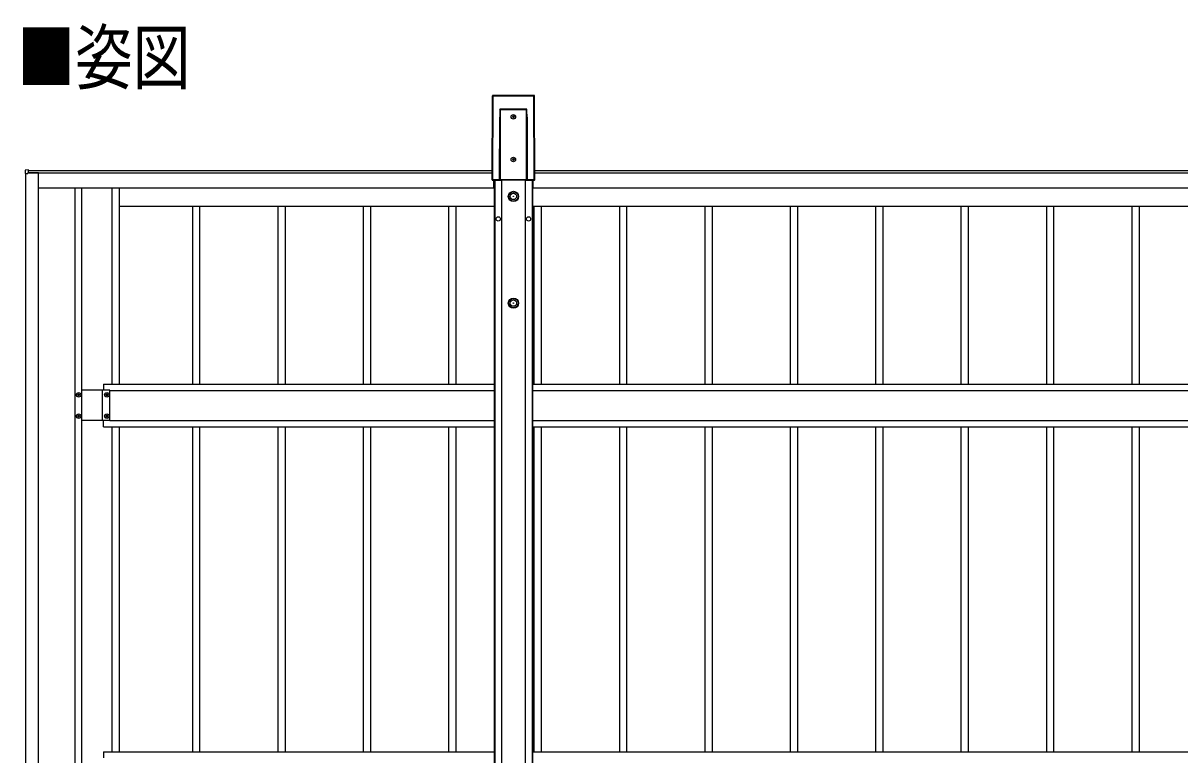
# Model space of a CAD drawing. Units: millimetres, scale not verified. Extents: x -10512 to 10512, y -7425 to 7425.
# Drawn here: x -2918 to -210, y 1998 to 3712 of the extents above; entities that cross this region are included whole.
import ezdxf
from ezdxf.enums import TextEntityAlignment as Align

# ---------------------------------------------------------------- set-up
doc = ezdxf.new("R2010")
doc.units = ezdxf.units.MM
doc.header["$LTSCALE"] = 30
doc.layers.add('0-2_USER1', color=3, linetype='Continuous')
doc.layers.add('0-4_YKK_A1', color=4, linetype='Continuous')
doc.styles.add('ＭＳ ゴシック', font='')
doc.styles.get('ＭＳ ゴシック').set_extended_font_data('MS Gothic')

msp = doc.modelspace()

# ---------------------------------------------------------------- linework, layer by layer
at = {"layer": '0-4_YKK_A1'}
for p, q in [((-1819.71, 3541.95), (-1820.34, 3344.81)), ((-1819.85, 3345.29), (-1819.23, 3541.47)), ((-1819.7, 3541.95), (-1819.71, 3541.95)), ((-1819.23, 3541.47), (-1819.7, 3541.95)), ((-1818.73, 3541.45), (-1819.36, 3345.27)), ((-1721.7, 3542.45), (-1819.21, 3542.45)), ((-1819.21, 3542.45), (-1818.73, 3541.97)), ((-1721.7, 3542.45), (-1819.21, 3542.45)), ((-1819.21, 3542.45), (-1819.21, 3542.45)), ((-1818.73, 3541.97), (-1722.17, 3541.97)), ((-1818.73, 3541.97), (-1818.73, 3541.45)), ((-1722.17, 3541.45), (-1818.73, 3541.45)), ((-1722.17, 3541.97), (-1721.7, 3542.45)), ((-1722.17, 3541.97), (-1722.17, 3541.45)), ((-1721.55, 3345.27), (-1722.17, 3541.45)), ((-1721.7, 3542.45), (-1721.7, 3542.45)), ((-1721.2, 3541.95), (-1721.68, 3541.47)), ((-1721.68, 3541.47), (-1721.05, 3345.29)), ((-1720.56, 3344.81), (-1721.2, 3541.95)), ((-1720.56, 3344.81), (-1721.2, 3541.95)), ((-1721.2, 3541.95), (-1721.2, 3541.95)), ((-1801.51, 3511.37), (-1739.39, 3511.37)), ((-1739.39, 3508.75), (-1801.51, 3508.75)), ((-1801.51, 3508.75), (-1801.51, 3345.82)), ((-1769.97, 3494.22), (-1769.97, 3495.18)), ((-1739.39, 3345.82), (-1739.39, 3508.75)), ((-1802.98, 3345.38), (-1802.51, 3492.16)), ((-1802.01, 3492.13), (-1802.48, 3345.35)), ((-1802.01, 3345.82), (-1802.01, 3492.13)), ((-1738.89, 3492.13), (-1738.89, 3345.82)), ((-1738.42, 3345.35), (-1738.89, 3492.13)), ((-1738.39, 3492.16), (-1737.92, 3345.38)), ((-1769.97, 3394.22), (-1769.97, 3395.18)), ((-2905.95, 3368.14), (-2913.48, 3367.68)), ((-2913.48, 3359.94), (-2907.77, 3359.94)), ((-2912.45, 550.91), (-2912.45, 3359.94)), ((-2907.77, 3359.94), (-2907.45, 3359.94)), ((-2907.45, 3359.94), (-2907.45, 3361.14)), ((-2882.45, 3361.13), (-2907.45, 3361.13)), ((-2906.95, 3361.13), (-2906.95, 3361.44)), ((-2905.95, 3367.64), (-2905.95, 3368.14)), ((-2905.95, 3361.74), (-2905.95, 3367.64)), ((-2905.95, 3366.63), (-1820.27, 3366.63)), ((-2905.95, 3361.63), (-1820.28, 3361.63)), ((-2903.95, 3361.61), (-1820.28, 3361.61)), ((-2903.95, 3361.61), (-2903.95, 3361.13)), ((-2882.45, 584.22), (-2882.45, 3361.13)), ((-1720.63, 3366.63), (1305.73, 3366.63)), ((-1720.62, 3361.63), (1305.72, 3361.63)), ((-1720.62, 3361.61), (1305.72, 3361.61)), ((-1820.34, 3344.81), (-1820.34, 3344.81)), ((-1819.36, 3344.79), (-1819.84, 3344.31)), ((-1819.84, 3344.31), (-1799.08, 3344.31)), ((-1819.84, 3344.31), (-1799.08, 3344.31)), ((-1819.84, 3344.31), (-1819.84, 3344.31)), ((-1819.36, 3345.27), (-1802.97, 3345.27)), ((-1819.36, 3345.27), (-1819.36, 3344.79)), ((-1802.04, 3344.79), (-1819.36, 3344.79)), ((-1816.45, 3326.64), (-1816.45, 3344.31)), ((-1816.45, 3326.63), (-1816.45, 3344.31)), ((-1816.45, 3341.64), (-1815.45, 3341.64)), ((-1815.45, 3344.31), (-1815.45, 951.2)), ((-1814.25, 3344.31), (-1814.25, 951.2)), ((-1802.48, 3345.35), (-1802.01, 3345.82)), ((-1801.51, 3345.32), (-1802.04, 3344.79)), ((-1801.51, 3345.82), (-1739.39, 3345.82)), ((-1801.51, 3345.82), (-1801.51, 3345.32)), ((-1739.39, 3345.32), (-1801.51, 3345.32)), ((-1799.08, 3344.31), (-1798.83, 3345.2)), ((-1798.83, 3345.2), (-1741.95, 3345.2)), ((-1797.95, 3345.2), (-1797.95, 1069.37)), ((-1742.95, 3345.2), (-1742.95, 1069.37)), ((-1741.95, 3345.2), (-1741.7, 3344.31)), ((-1741.7, 3344.31), (-1721.06, 3344.31)), ((-1741.7, 3344.31), (-1721.06, 3344.31)), ((-1739.39, 3345.82), (-1739.39, 3345.32)), ((-1738.86, 3344.79), (-1739.39, 3345.32)), ((-1738.89, 3345.82), (-1738.42, 3345.35)), ((-1721.55, 3344.79), (-1738.86, 3344.79)), ((-1737.93, 3345.27), (-1721.55, 3345.27)), ((-1726.65, 3344.31), (-1726.65, 951.2)), ((-1725.45, 3344.31), (-1725.45, 951.2)), ((-1725.45, 3341.64), (-1724.45, 3341.64)), ((-1724.45, 3326.64), (-1724.45, 3344.31)), ((-1724.45, 3326.63), (-1724.45, 3344.31)), ((-1721.55, 3344.79), (-1721.55, 3345.27)), ((-1721.06, 3344.31), (-1721.55, 3344.79)), ((-1721.06, 3344.31), (-1721.06, 3344.31)), ((-1721.05, 3345.29), (-1720.56, 3344.81)), ((-1720.56, 3344.81), (-1720.56, 3344.81)), ((-2882.45, 3326.63), (-1816.45, 3326.63)), ((-2797.45, 3326.63), (-2797.45, 584.22)), ((-2781.45, 3326.63), (-2781.45, 584.22)), ((-2710.45, 3326.63), (-2710.45, 2866.64)), ((-2693.45, 3326.63), (-2693.45, 2866.64)), ((-1724.45, 3326.63), (1309.55, 3326.63)), ((-2693.45, 3283.64), (-2506.35, 3283.64)), ((-2521.45, 2866.64), (-2521.45, 3283.64)), ((-2521.45, 3283.64), (-2306.35, 3283.64)), ((-2504.45, 2866.64), (-2504.45, 3283.64)), ((-2321.45, 2866.64), (-2321.45, 3283.64)), ((-2321.45, 3283.64), (-2106.35, 3283.64)), ((-2304.45, 2866.64), (-2304.45, 3283.64)), ((-2121.45, 2866.64), (-2121.45, 3283.64)), ((-2121.45, 3283.64), (-1906.35, 3283.64)), ((-2104.45, 2866.64), (-2104.45, 3283.64)), ((-1921.45, 2866.64), (-1921.45, 3283.64)), ((-1921.45, 3283.64), (-1815.45, 3283.64)), ((-1904.45, 2866.64), (-1904.45, 3283.64)), ((-1725.45, 3283.64), (-1706.35, 3283.64)), ((-1721.45, 2866.64), (-1721.45, 3283.64)), ((-1721.45, 3283.64), (-1506.35, 3283.64)), ((-1704.45, 2866.64), (-1704.45, 3283.64)), ((-1521.45, 2866.64), (-1521.45, 3283.64)), ((-1521.45, 3283.64), (-1306.35, 3283.64)), ((-1504.45, 2866.64), (-1504.45, 3283.64)), ((-1321.45, 2866.64), (-1321.45, 3283.64)), ((-1321.45, 3283.64), (-1106.35, 3283.64)), ((-1304.45, 2866.64), (-1304.45, 3283.64)), ((-1121.45, 2866.64), (-1121.45, 3283.64)), ((-1121.45, 3283.64), (-906.35, 3283.64)), ((-1104.45, 2866.64), (-1104.45, 3283.64)), ((-921.45, 2866.64), (-921.45, 3283.64)), ((-921.45, 3283.64), (-706.35, 3283.64)), ((-904.45, 2866.64), (-904.45, 3283.64)), ((-721.45, 2866.64), (-721.45, 3283.64)), ((-721.45, 3283.64), (-506.35, 3283.64)), ((-704.45, 2866.64), (-704.45, 3283.64)), ((-521.45, 2866.64), (-521.45, 3283.64)), ((-521.45, 3283.64), (-306.35, 3283.64)), ((-504.45, 2866.64), (-504.45, 3283.64)), ((-321.45, 2866.64), (-321.45, 3283.64)), ((-321.45, 3283.64), (-106.35, 3283.64)), ((-304.45, 2866.64), (-304.45, 3283.64)), ((-2715.45, 2852.14), (-2781.45, 2852.14)), ((-2715.45, 2852.14), (-2781.45, 2852.14)), ((-2732.95, 2781.14), (-2732.95, 2852.14)), ((-2732.95, 2781.14), (-2732.95, 2852.14)), ((-2730.45, 2866.64), (-2730.45, 2852.14)), ((-2730.45, 2866.64), (-1815.45, 2866.64)), ((-2715.45, 2781.14), (-2715.45, 2852.14)), ((-2715.45, 2781.14), (-2715.45, 2852.14)), ((-2715.45, 2851.64), (-1815.45, 2851.64)), ((-1725.45, 2866.64), (1310.55, 2866.64)), ((-1725.45, 2851.64), (1310.55, 2851.64)), ((-2788.93, 2843.08), (-2788.93, 2844.04)), ((-2722.93, 2843.08), (-2722.93, 2844.04)), ((-2788.93, 2793.08), (-2788.93, 2794.04)), ((-2722.93, 2793.08), (-2722.93, 2794.04)), ((-2715.45, 2781.14), (-2781.45, 2781.14)), ((-2715.45, 2781.14), (-2781.45, 2781.14)), ((-2730.45, 2766.64), (-2730.45, 2781.14)), ((-2730.45, 2766.64), (-1815.45, 2766.64)), ((-2715.45, 2781.64), (-1815.45, 2781.64)), ((-2710.45, 2766.64), (-2710.45, 2005.43)), ((-2693.45, 2766.64), (-2693.45, 2005.43)), ((-2521.45, 2005.43), (-2521.45, 2766.64)), ((-2504.45, 2005.43), (-2504.45, 2766.64)), ((-2321.45, 2005.43), (-2321.45, 2766.64)), ((-2304.45, 2005.43), (-2304.45, 2766.64)), ((-2121.45, 2005.43), (-2121.45, 2766.64)), ((-2104.45, 2005.43), (-2104.45, 2766.64)), ((-1921.45, 2005.43), (-1921.45, 2766.64)), ((-1904.45, 2005.43), (-1904.45, 2766.64)), ((-1725.45, 2781.64), (1310.55, 2781.64)), ((-1725.45, 2766.64), (1310.55, 2766.64)), ((-1721.45, 2005.43), (-1721.45, 2766.64)), ((-1704.45, 2005.43), (-1704.45, 2766.64)), ((-1521.45, 2005.43), (-1521.45, 2766.64)), ((-1504.45, 2005.43), (-1504.45, 2766.64)), ((-1321.45, 2005.43), (-1321.45, 2766.64)), ((-1304.45, 2005.43), (-1304.45, 2766.64)), ((-1121.45, 2005.43), (-1121.45, 2766.64)), ((-1104.45, 2005.43), (-1104.45, 2766.64)), ((-921.45, 2005.43), (-921.45, 2766.64)), ((-904.45, 2005.43), (-904.45, 2766.64)), ((-721.45, 2005.43), (-721.45, 2766.64)), ((-704.45, 2005.43), (-704.45, 2766.64)), ((-521.45, 2005.43), (-521.45, 2766.64)), ((-504.45, 2005.43), (-504.45, 2766.64)), ((-321.45, 2005.43), (-321.45, 2766.64)), ((-304.45, 2005.43), (-304.45, 2766.64)), ((-2730.45, 2005.43), (-2730.45, 1990.93)), ((-2730.45, 2005.43), (-1815.45, 2005.43)), ((-1725.45, 2005.43), (1310.55, 2005.43))]:
    msp.add_line(p, q, dxfattribs=at)
for points in [[(-1819.7, 3541.95), (-1820.34, 3344.81), (-1819.85, 3345.29)], [(-1801.87, 3508.78), (-1801.6, 3510.76), (-1801.51, 3511.32), (-1801.51, 3511.37)], [(-1801.51, 3508.75), (-1801.53, 3508.75), (-1801.56, 3508.75), (-1801.58, 3508.75), (-1801.6, 3508.75), (-1801.63, 3508.75), (-1801.65, 3508.75), (-1801.67, 3508.75), (-1801.69, 3508.75)], [(-1769.97, 3495.18), (-1770.93, 3495.18), (-1770.93, 3494.22)], [(-1739.21, 3508.75), (-1739.35, 3510.75), (-1739.39, 3511.32), (-1739.39, 3511.37)], [(-1739.39, 3508.75), (-1739.37, 3508.75), (-1739.34, 3508.75), (-1739.32, 3508.75), (-1739.3, 3508.75), (-1739.28, 3508.75), (-1739.25, 3508.75), (-1739.23, 3508.75), (-1739.21, 3508.75)], [(-1771.89, 3493.26), (-1772.85, 3493.26), (-1772.85, 3492.3), (-1771.89, 3492.3)], [(-1770.93, 3491.34), (-1770.93, 3490.38), (-1769.97, 3490.38), (-1769.97, 3491.34)], [(-1769.01, 3492.3), (-1768.05, 3492.3), (-1768.05, 3493.26), (-1769.01, 3493.26)], [(-1771.89, 3393.26), (-1772.85, 3393.26), (-1772.85, 3392.3), (-1771.89, 3392.3)], [(-1769.97, 3395.18), (-1770.93, 3395.18), (-1770.93, 3394.22)], [(-1770.93, 3391.34), (-1770.93, 3390.38), (-1769.97, 3390.38), (-1769.97, 3391.34)], [(-1769.01, 3392.3), (-1768.05, 3392.3), (-1768.05, 3393.26), (-1769.01, 3393.26)], [(-2913.95, 3367.18), (-2913.95, 3359.94), (-2913.48, 3359.94)], [(-2907.15, 3361.44), (-2905.95, 3361.44), (-2905.95, 3361.74)], [(-1801.51, 3345.82), (-1801.6, 3345.82), (-1801.69, 3345.82), (-1801.78, 3345.82), (-1801.85, 3345.82), (-1801.92, 3345.82), (-1801.96, 3345.82), (-1802, 3345.82), (-1802.01, 3345.82)], [(-1739.39, 3345.82), (-1739.3, 3345.82), (-1739.21, 3345.82), (-1739.12, 3345.82), (-1739.05, 3345.82), (-1738.99, 3345.82), (-1738.94, 3345.82), (-1738.91, 3345.82), (-1738.89, 3345.82)], [(-2789.89, 2841.16), (-2790.85, 2841.16), (-2790.85, 2842.12), (-2789.89, 2842.12)], [(-2788.93, 2844.04), (-2787.97, 2844.04), (-2787.97, 2843.08)], [(-2787.97, 2840.2), (-2787.97, 2839.24), (-2788.93, 2839.24), (-2788.93, 2840.2)], [(-2787.01, 2842.12), (-2786.05, 2842.12), (-2786.05, 2841.16), (-2787.01, 2841.16)], [(-2723.89, 2841.16), (-2724.85, 2841.16), (-2724.85, 2842.12), (-2723.89, 2842.12)], [(-2722.93, 2844.04), (-2721.97, 2844.04), (-2721.97, 2843.08)], [(-2721.97, 2840.2), (-2721.97, 2839.24), (-2722.93, 2839.24), (-2722.93, 2840.2)], [(-2721.01, 2842.12), (-2720.05, 2842.12), (-2720.05, 2841.16), (-2721.01, 2841.16)], [(-2789.89, 2791.16), (-2790.85, 2791.16), (-2790.85, 2792.12), (-2789.89, 2792.12)], [(-2788.93, 2794.04), (-2787.97, 2794.04), (-2787.97, 2793.08)], [(-2787.97, 2790.2), (-2787.97, 2789.24), (-2788.93, 2789.24), (-2788.93, 2790.2)], [(-2787.01, 2792.12), (-2786.05, 2792.12), (-2786.05, 2791.16), (-2787.01, 2791.16)], [(-2723.89, 2791.16), (-2724.85, 2791.16), (-2724.85, 2792.12), (-2723.89, 2792.12)], [(-2722.93, 2794.04), (-2721.97, 2794.04), (-2721.97, 2793.08)], [(-2721.97, 2790.2), (-2721.97, 2789.24), (-2722.93, 2789.24), (-2722.93, 2790.2)], [(-2721.01, 2792.12), (-2720.05, 2792.12), (-2720.05, 2791.16), (-2721.01, 2791.16)]]:
    msp.add_lwpolyline(points, dxfattribs=at)
for centre, radius in [((-1770.45, 3492.78), 5.3), ((-1770.45, 3392.78), 5.3), ((-1770.39, 3306.28), 12), ((-1770.39, 3306.28), 10.88), ((-1770.39, 3306.28), 7.48), ((-1770.39, 3306.28), 0.5), ((-1805.95, 3253.64), 5), ((-1734.95, 3253.64), 5), ((-1770.39, 3056.28), 12), ((-1770.39, 3056.28), 10.88), ((-1770.39, 3056.28), 7.48), ((-1770.39, 3056.28), 0.5), ((-2788.45, 2841.64), 5.3), ((-2722.45, 2841.64), 5.3), ((-2788.45, 2791.64), 5.3), ((-2722.45, 2791.64), 5.3)]:
    msp.add_circle(centre, radius, dxfattribs=at)
for centre, radius, start, end in [((-1819.21, 3541.95), 0.5, 90, 179.81634), ((-1819.2, 3541.95), 0.501, 90.24971, 179.75029), ((-1818.72, 3541.47), 0.501, 90.24971, 179.75029), ((-1818.83, 3544.2), 2.76, 261.80183, 272.1952), ((-1722.18, 3541.47), 0.501, 0.24971, 89.75029), ((-1722.07, 3544.2), 2.76, 267.8048, 278.19817), ((-1721.7, 3541.95), 0.5, 0.18366, 90), ((-1721.7, 3541.95), 0.501, 0.24971, 89.75029), ((-1803.08, 3499.77), 9.09, 81.20266, 82.35702), ((-1360.13, 3478.79), 442.57, 175.77814, 176.1178), ((-2038.13, 3467.78), 301.89, 7.80423, 8.30085), ((-1737.82, 3499.77), 9.09, 97.64298, 98.79734), ((-1802.4, 3489.4), 2.76, 81.80183, 92.1952), ((-1771.89, 3494.22), 0.96, 270, 0), ((-1771.89, 3491.34), 0.96, 0, 90), ((-1769.01, 3494.22), 0.96, 180, 270), ((-1769.01, 3491.34), 0.96, 90, 180), ((-1738.5, 3489.4), 2.76, 87.8048, 98.19817), ((-1771.89, 3394.22), 0.96, 270, 0), ((-1771.89, 3391.34), 0.96, 0, 90), ((-1769.01, 3394.22), 0.96, 180, 270), ((-1769.01, 3391.34), 0.96, 90, 180), ((-2913.45, 3367.18), 0.5, 93.5, 180), ((-2907.15, 3361.14), 0.3, 90, 180), ((-1819.84, 3344.81), 0.5, 179.81634, 270), ((-1819.83, 3344.81), 0.501, 180.24971, 269.75029), ((-1819.35, 3345.3), 0.501, 180.24971, 269.75029), ((-1819.46, 3348.02), 2.76, 261.80183, 272.1952), ((-1802.87, 3342.62), 2.76, 81.80183, 92.1952), ((-1802.57, 3342.51), 2.79, 88.18282, 98.39155), ((-1801.51, 3345.82), 0.501, 180.24971, 269.75029), ((-1739.39, 3345.82), 0.501, 270.24971, 359.75029), ((-1738.03, 3342.62), 2.76, 87.8048, 98.19817), ((-1738.33, 3342.51), 2.79, 81.60845, 91.81718), ((-1721.55, 3345.3), 0.501, 270.24971, 359.75029), ((-1721.44, 3348.02), 2.76, 267.8048, 278.19817), ((-1721.07, 3344.81), 0.501, 270.24971, 359.75029), ((-1721.06, 3344.81), 0.5, 270, 0.18366), ((-2789.89, 2843.08), 0.96, 270, 0), ((-2789.89, 2840.2), 0.96, 0, 90), ((-2787.01, 2843.08), 0.96, 180, 270), ((-2787.01, 2840.2), 0.96, 90, 180), ((-2723.89, 2843.08), 0.96, 270, 0), ((-2723.89, 2840.2), 0.96, 0, 90), ((-2721.01, 2843.08), 0.96, 180, 270), ((-2721.01, 2840.2), 0.96, 90, 180), ((-2789.89, 2793.08), 0.96, 270, 0), ((-2789.89, 2790.2), 0.96, 0, 90), ((-2787.01, 2793.08), 0.96, 180, 270), ((-2787.01, 2790.2), 0.96, 90, 180), ((-2723.89, 2793.08), 0.96, 270, 0), ((-2723.89, 2790.2), 0.96, 0, 90), ((-2721.01, 2793.08), 0.96, 180, 270), ((-2721.01, 2790.2), 0.96, 90, 180)]:
    msp.add_arc(centre, radius, start, end, dxfattribs=at)
for centre, major_axis, ratio, start_param, end_param in [((-1801.51, 3490.99), (0, -19.08), 0.052413, 3.5123474, 4.6513024), ((-1801.51, 3490.97), (0, -19.08), 0.026207, 3.5123474, 4.6513024), ((-1798.42, 3508.75), (0, -50), 0.061774, 4.6600291, 4.7123946), ((-1742.48, 3508.75), (0, -50), 0.061774, 1.5707907, 1.6231562), ((-1739.39, 3490.97), (0, -19.08), 0.026207, 1.6318829, 2.7708379), ((-1739.39, 3490.99), (0, -19.08), 0.052413, 1.6318829, 2.7708379), ((-1801.98, 3345.38), (-0.543, -0.848), 0.992387, 5.2824884, 5.3922079), ((-1802.04, 3345.29), (0.941, -0.042), 0.529688, 3.2789358, 4.7362857), ((-1801.98, 3345.35), (-0.293, -0.417), 0.981557, 5.3232786, 5.4329981), ((-1802.04, 3345.29), (0.185, -0.478), 0.839234, 4.3937254, 5.8510754), ((-1738.86, 3345.29), (-0.185, -0.478), 0.839234, 0.4321099, 1.8894599), ((-1738.86, 3345.29), (0.941, 0.042), 0.529688, 4.6884922, 6.1458421), ((-1738.92, 3345.35), (0.293, -0.417), 0.981557, 0.8501872, 0.9599067), ((-1738.92, 3345.38), (0.543, -0.848), 0.992387, 0.8909775, 1.0006969)]:
    msp.add_ellipse(centre, major_axis=major_axis, ratio=ratio, start_param=start_param, end_param=end_param, dxfattribs=at)

# ---------------------------------------------------------------- texts
at = {"layer": '0-2_USER1', "style": 'ＭＳ ゴシック', "width": 0.8}
msp.add_text('■姿図', height=123.8, dxfattribs=at).set_placement((-2931.96, 3533.12), align=Align.BOTTOM_LEFT)

doc.saveas('drawing.dxf')
